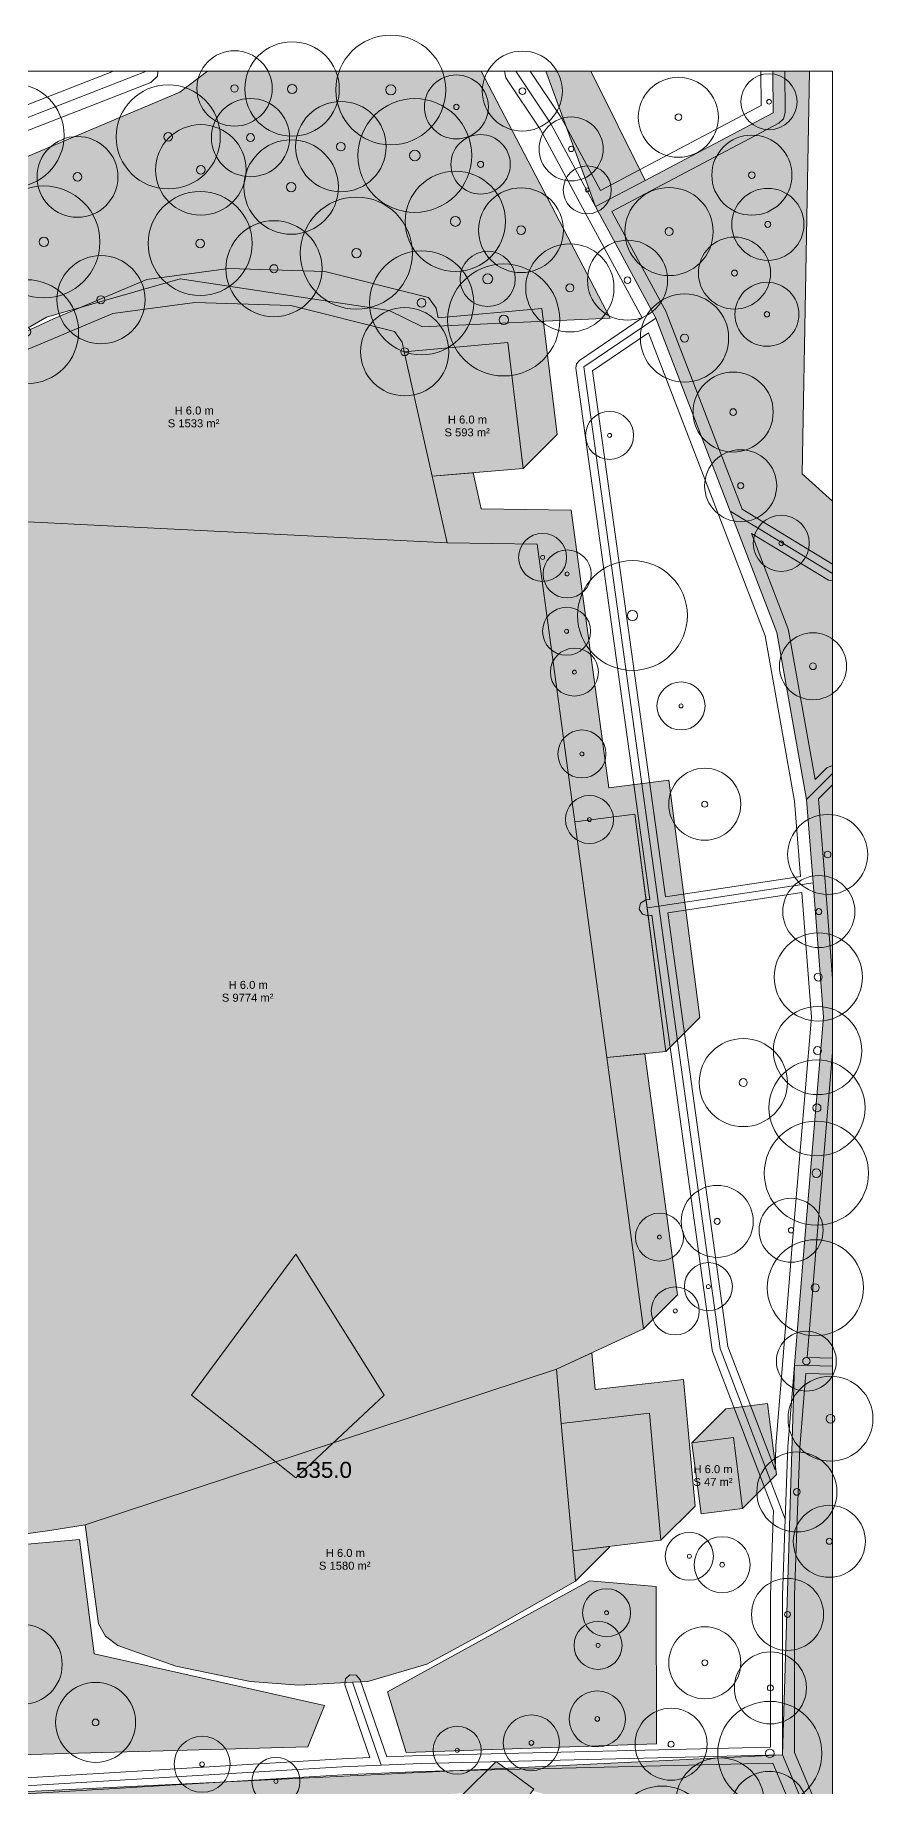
# Model space of a CAD drawing. Header units: metres. Extents: x -6 to 971, y -3 to 1031.
# Drawn here: x 865.2 to 969.8, y 808.4 to 1027.4 of the extents above; entities that cross this region are included whole.
import ezdxf

# ---------------------------------------------------------------- set-up
doc = ezdxf.new("R2010")
doc.units = ezdxf.units.M
doc.header["$MEASUREMENT"] = 0
for name, color, linetype, lineweight, true_color in [('TPX_BUILDING_AREAS_TEXT', 7, 'CONTINUOUS', 0, 0x000000), ('TPX_BUILDING_HEIGHTS_TEXT', 7, 'CONTINUOUS', 0, 0x000000), ('TPX_BUILDINGS', 7, 'CONTINUOUS', 0, 0x000000), ('TPX_BUILDINGS_HATCH', 7, 'CONTINUOUS', 0, 0xf0f0f0), ('TPX_BUILDINGS_SHADOWS_HATCH', 7, 'CONTINUOUS', 0, 0x000000), ('TPX_BUILDINGS_SHADOWS_OUTLINES', 7, 'CONTINUOUS', 0, 0x000000), ('TPX_CONTOUR_LINES_5M', 7, 'CONTINUOUS', 0, 0x969696), ('TPX_CONTOUR_LINES_5M_TEXT', 7, 'CONTINUOUS', 0, 0x000000), ('TPX_FRAME_PROJECT', 7, 'CONTINUOUS', 0, 0x000000), ('TPX_ROADS_AXES', 7, 'CONTINUOUS', 0, 0x323232), ('TPX_ROADS_CONTOURS', 7, 'CONTINUOUS', 0, 0x646464), ('TPX_VEGETATION_GREEN_SPACES', 7, 'CONTINUOUS', 0, 0x58ba48), ('TPX_VEGETATION_GREEN_SPACES_HATCH', 7, 'CONTINUOUS', 0, 0x58ba48), ('TPX_VEGETATION_TREES_INDIVIDUAL', 7, 'CONTINUOUS', 0, 0x136734)]:
    doc.layers.add(name, color=color, linetype=linetype, lineweight=lineweight, true_color=true_color)
doc.styles.add('TPX_TEXTE', font='arial.ttf')

# ---------------------------------------------------------------- blocks, each defined once
blk = doc.blocks.new('TREETR004_CR045')
at = {"layer": 'TPX_VEGETATION_TREES_INDIVIDUAL'}
for radius in [4.5, 0.375]:
    blk.add_circle((0, 0, 0.04), radius, dxfattribs=at)
blk = doc.blocks.new('TREETR006_CR069')
at = {"layer": 'TPX_VEGETATION_TREES_INDIVIDUAL'}
for radius in [6.86, 0.625]:
    blk.add_circle((0, 0, 0.04), radius, dxfattribs=at)
blk = doc.blocks.new('TREETR006_CR035')
at = {"layer": 'TPX_VEGETATION_TREES_INDIVIDUAL'}
for radius in [3.45, 0.625]:
    blk.add_circle((0, 0, 0.04), radius, dxfattribs=at)
blk = doc.blocks.new('TREETR004_CR050')
at = {"layer": 'TPX_VEGETATION_TREES_INDIVIDUAL'}
for radius in [5, 0.417]:
    blk.add_circle((0, 0, 0.04), radius, dxfattribs=at)
blk = doc.blocks.new('TREETR003_CR040')
at = {"layer": 'TPX_VEGETATION_TREES_INDIVIDUAL'}
for radius in [4, 0.333]:
    blk.add_circle((0, 0, 0.04), radius, dxfattribs=at)
blk = doc.blocks.new('TREETR005_CR053')
at = {"layer": 'TPX_VEGETATION_TREES_INDIVIDUAL'}
for radius in [5.3, 0.542]:
    blk.add_circle((0, 0, 0.04), radius, dxfattribs=at)
blk = doc.blocks.new('TREETR004_CR042')
at = {"layer": 'TPX_VEGETATION_TREES_INDIVIDUAL'}
for radius in [4.19, 0.417]:
    blk.add_circle((0, 0, 0.04), radius, dxfattribs=at)
blk = doc.blocks.new('TREETR006_CR063')
at = {"layer": 'TPX_VEGETATION_TREES_INDIVIDUAL'}
for radius in [6.27, 0.625]:
    blk.add_circle((0, 0, 0.04), radius, dxfattribs=at)
blk = doc.blocks.new('TREETR003_CR035')
at = {"layer": 'TPX_VEGETATION_TREES_INDIVIDUAL'}
for radius in [3.5, 0.292]:
    blk.add_circle((0, 0, 0.04), radius, dxfattribs=at)
blk = doc.blocks.new('TREETR004_CR037')
at = {"layer": 'TPX_VEGETATION_TREES_INDIVIDUAL'}
for radius in [3.71, 0.375]:
    blk.add_circle((0, 0, 0.04), radius, dxfattribs=at)
blk = doc.blocks.new('TREETR006_CR070')
at = {"layer": 'TPX_VEGETATION_TREES_INDIVIDUAL'}
for radius in [7, 0.583]:
    blk.add_circle((0, 0, 0.04), radius, dxfattribs=at)
blk = doc.blocks.new('TREETR005_CR065')
at = {"layer": 'TPX_VEGETATION_TREES_INDIVIDUAL'}
for radius in [6.5, 0.542]:
    blk.add_circle((0, 0, 0.04), radius, dxfattribs=at)
blk = doc.blocks.new('TREETR005_CR037')
at = {"layer": 'TPX_VEGETATION_TREES_INDIVIDUAL'}
for radius in [3.74, 0.458]:
    blk.add_circle((0, 0, 0.04), radius, dxfattribs=at)
blk = doc.blocks.new('TREETR005_CR051')
at = {"layer": 'TPX_VEGETATION_TREES_INDIVIDUAL'}
for radius in [5.05, 0.542]:
    blk.add_circle((0, 0, 0.04), radius, dxfattribs=at)
blk = doc.blocks.new('TREETR006_CR059')
at = {"layer": 'TPX_VEGETATION_TREES_INDIVIDUAL'}
for radius in [5.9, 0.583]:
    blk.add_circle((0, 0, 0.04), radius, dxfattribs=at)
blk = doc.blocks.new('TREETR005_CR060')
at = {"layer": 'TPX_VEGETATION_TREES_INDIVIDUAL'}
for radius in [6, 0.5]:
    blk.add_circle((0, 0, 0.04), radius, dxfattribs=at)
blk = doc.blocks.new('TREETR005_CR057')
at = {"layer": 'TPX_VEGETATION_TREES_INDIVIDUAL'}
for radius in [5.65, 0.542]:
    blk.add_circle((0, 0, 0.04), radius, dxfattribs=at)
blk = doc.blocks.new('TREETR003_CR030')
at = {"layer": 'TPX_VEGETATION_TREES_INDIVIDUAL'}
for radius in [3, 0.25]:
    blk.add_circle((0, 0, 0.04), radius, dxfattribs=at)
blk = doc.blocks.new('TREETR005_CR055')
at = {"layer": 'TPX_VEGETATION_TREES_INDIVIDUAL'}
for radius in [5.51, 0.5]:
    blk.add_circle((0, 0, 0.04), radius, dxfattribs=at)
blk = doc.blocks.new('TREETR007_CR071')
at = {"layer": 'TPX_VEGETATION_TREES_INDIVIDUAL'}
for radius in [7.11, 0.667]:
    blk.add_circle((0, 0, 0.04), radius, dxfattribs=at)
blk = doc.blocks.new('TREETR005_CR047')
at = {"layer": 'TPX_VEGETATION_TREES_INDIVIDUAL'}
for radius in [4.71, 0.458]:
    blk.add_circle((0, 0, 0.04), radius, dxfattribs=at)
blk = doc.blocks.new('TREETR005_CR049')
at = {"layer": 'TPX_VEGETATION_TREES_INDIVIDUAL'}
for radius in [4.89, 0.5]:
    blk.add_circle((0, 0, 0.04), radius, dxfattribs=at)

msp = doc.modelspace()

# ---------------------------------------------------------------- hatches: boundary and pattern name
at = {"layer": 'TPX_BUILDINGS_HATCH'}
for points in [[(853.49, 981.51), (852.95, 977.24), (853.43, 967.08), (916.65, 963.91), (914.79, 972.23), (911.3, 987.78), (911.03, 988.98), (910.09, 990.34), (897.15, 993.59), (885.14, 993.97), (874.89, 992.59), (863.24, 987.66), (858.29, 985.37), (853.49, 981.51)], [(924.25, 988.97), (911.3, 987.78), (914.79, 972.23), (926.15, 973.2), (924.25, 988.97)], [(847.38, 966.79), (842.76, 966.35), (849.5, 909.75), (850.11, 904.73), (850.7, 899.78), (859.02, 842.53), (859.54, 841.11), (860.74, 839.85), (862.55, 839.82), (867.06, 840.46), (871.44, 841.19), (930.3, 860.64), (941.16, 865.65), (936.59, 899.58), (932.6, 929.06), (927.91, 963.74), (916.65, 963.91), (853.43, 967.08), (847.38, 966.79)], [(940.1, 930.01), (932.6, 929.06), (936.59, 899.58), (943.96, 900.33), (941.63, 918.29), (940.1, 930.01)], [(930.3, 860.64), (871.44, 841.19), (873.11, 828.78), (874, 827.24), (875.54, 826.08), (882.77, 823.5), (892.07, 821.6), (898.13, 821.12), (904.85, 821.49), (906.75, 821.59), (914.11, 823.77), (914.56, 824.01), (921.77, 827.91), (932.7, 834.12), (932.35, 837.92), (930.91, 853.82), (930.3, 860.64)], [(941.92, 855.11), (930.91, 853.82), (932.35, 837.92), (943.36, 839.25), (941.92, 855.11)], [(952.42, 852.1), (947.22, 851.44), (948.36, 842.56), (953.55, 843.21), (952.42, 852.1)]]:
    msp.add_hatch(color=256, dxfattribs=at).paths.add_polyline_path(points)
at = {"layer": 'TPX_BUILDINGS_SHADOWS_HATCH'}
for points in [[(857.73, 985.75), (853.49, 981.51), (858.29, 985.37), (863.24, 987.66), (874.89, 992.59), (885.14, 993.97), (897.15, 993.59), (910.09, 990.34), (911.03, 988.98), (911.3, 987.78), (924.25, 988.97), (926.15, 973.2), (930.39, 977.44), (928.5, 993.21), (915.54, 992.03), (915.28, 993.23), (914.33, 994.59), (901.39, 997.84), (889.38, 998.22), (879.14, 996.83), (867.49, 991.91), (862.53, 989.62), (857.73, 985.75)], [(919.89, 972.67), (914.79, 972.23), (916.65, 963.91), (927.91, 963.74), (932.6, 929.06), (940.1, 930.01), (943.96, 900.33), (948.21, 904.57), (944.34, 934.25), (936.84, 933.3), (932.15, 967.98), (920.9, 968.16), (919.89, 972.67)], [(941.34, 900.06), (936.59, 899.58), (941.16, 865.65), (945.41, 869.9), (941.34, 900.06)], [(934.74, 862.69), (930.3, 860.64), (930.91, 853.82), (941.92, 855.11), (943.36, 839.25), (947.61, 843.5), (946.16, 859.35), (935.16, 858.07), (934.74, 862.69)], [(951.46, 855.68), (947.22, 851.44), (952.42, 852.1), (953.55, 843.21), (957.79, 847.46), (956.66, 856.34), (951.46, 855.68)], [(936.93, 838.47), (932.35, 837.92), (932.7, 834.12), (936.94, 838.36), (936.93, 838.47)], [(918.8, 797.99), (915.24, 793.26), (919.48, 797.5), (927.48, 808.15), (922.76, 811.58), (918.51, 807.33), (923.24, 803.91), (918.8, 797.99)]]:
    msp.add_hatch(color=256, dxfattribs=at).paths.add_polyline_path(points)
at = {"layer": 'TPX_VEGETATION_GREEN_SPACES_HATCH'}
h = msp.add_hatch(color=256, dxfattribs=at)
h.paths.add_polyline_path([(800.84, 804.75), (718.07, 601.77), (729.94, 577.31), (745.19, 549.45), (750.25, 530.28), (756.51, 518.82), (763.82, 511.06), (776.15, 502.97), (791.61, 496.59), (804.59, 494.54), (816.07, 494.02), (844.04, 493.08), (859.86, 489.78), (873.46, 484.31), (883.43, 478.59), (902.97, 456.75), (909.21, 445.14), (912.43, 435.93), (918.11, 411.61), (930.15, 391.51), (964.78, 393.09), (964.78, 402.06), (953.42, 401.99), (935.38, 401.89), (935.3, 414.92), (954.13, 415.02), (964.78, 415.07), (964.78, 439.71), (963.21, 439.73), (944.43, 439.97), (924.44, 440.23), (924.6, 452.73), (944.17, 452.48), (962.75, 452.25), (964.78, 452.22), (964.78, 466.93), (949.61, 467.07), (949.93, 500.54), (964.78, 500.39), (964.78, 513.06), (951.24, 513.16), (951.5, 548.71), (964.78, 548.61), (964.78, 565.3), (952.32, 565.37), (952.64, 598.52), (964.78, 598.36), (964.78, 656.57), (964.48, 650.55), (956.99, 640.17), (942.89, 631.01), (928.84, 626.88), (912.11, 627.81), (896.07, 629.96), (880.74, 638.16), (872.23, 649.11), (867.7, 664.25), (867.9, 767.26), (873.35, 766.63), (873.52, 784.63), (880.53, 785.73), (884.63, 790.33), (887.93, 794.4), (892.34, 797.56), (898.83, 801.71), (907.78, 805.84), (917.21, 807.56), (927.3, 807.93), (935.4, 805.67), (942.14, 802.09), (947.66, 798.01), (951.84, 793.96), (959.53, 784.2), (964.78, 774.65), (964.78, 969.11), (960.99, 972.53), (961.92, 1022.85), (957.31, 1022.85), (957.38, 1017.67), (941.38, 1009.21), (934.59, 1022.85), (929, 1022.85), (935.19, 1005.95), (942.71, 991.99), (951.99, 967.87), (957.82, 952.7), (961.54, 931.83), (962.35, 921.42), (963.65, 904.63), (961.28, 876.48), (960.03, 861.11), (959.45, 842.38), (958.53, 812.41), (800.84, 804.75)])
h.paths.add_polyline_path([(766.29, 519.99), (766.63, 564.73), (790.02, 564.55), (816.47, 564.36), (816.56, 575.68), (786.21, 575.92), (786.55, 620.29), (816.91, 620.06), (890.16, 619.49), (889.27, 504.24), (815.75, 504.82), (815.86, 519.61), (789.93, 519.81), (766.29, 519.99)], flags=16)
h.paths.add_polyline_path([(811.67, 672.43), (835.32, 672.46), (860.8, 672.5), (860.87, 630.36), (835.81, 630.32), (811.74, 630.27), (811.67, 672.43)], flags=16)
h.paths.add_polyline_path([(833.74, 723.22), (858.8, 723.31), (858.96, 686.05), (833.89, 685.96), (833.74, 723.22)], flags=16)
h.paths.add_polyline_path([(902.59, 466.12), (902.86, 501.53), (923.06, 501.37), (942.53, 501.22), (942.25, 465.8), (922.79, 465.95), (902.59, 466.12)], flags=16)
h.paths.add_polyline_path([(908.74, 514.98), (909.29, 549.74), (928.56, 549.45), (945.55, 549.19), (945.01, 514.41), (928.23, 514.67), (908.74, 514.98)], flags=16)
for points in [[(788.05, 978.15), (785.48, 972.1), (800.44, 939.01), (806.91, 916.96), (809.67, 904.06), (848.28, 909.37), (840.54, 968.1), (850.95, 969.19), (851.25, 983.19), (866.64, 992.11), (883.32, 996.93), (909.4, 992.95), (913.59, 990.92), (937.02, 992), (920.89, 1022.85), (886.74, 1022.85), (883.29, 1020.23), (822.29, 994.48), (788.05, 978.15)], [(809.59, 832.92), (805.83, 810.83), (899.27, 813.43), (901.34, 818.58), (872.57, 825.04), (870.73, 839.32), (858.19, 838.21), (848.84, 901.37), (812.37, 893.35), (810.6, 890.9), (811.58, 854.01), (809.59, 832.92)], [(934.43, 834.17), (909.22, 820.28), (911.53, 812.71), (942.8, 813.79), (942.77, 833.45), (934.43, 834.17)]]:
    msp.add_hatch(color=256, dxfattribs=at).paths.add_polyline_path(points)

# ---------------------------------------------------------------- linework, layer by layer
at = {"layer": 'TPX_BUILDINGS', "elevation": 0.04}
for points in [[(853.49, 981.51), (852.95, 977.24), (853.43, 967.08), (916.65, 963.91), (914.79, 972.23), (911.3, 987.78), (911.03, 988.98), (910.09, 990.34), (897.15, 993.59), (885.14, 993.97), (874.89, 992.59), (863.24, 987.66), (858.29, 985.37)], [(924.25, 988.97), (911.3, 987.78), (914.79, 972.23), (926.15, 973.2)], [(847.38, 966.79), (842.76, 966.35), (849.5, 909.75), (850.11, 904.73), (850.7, 899.78), (859.02, 842.53), (859.54, 841.11), (860.74, 839.85), (862.55, 839.82), (867.06, 840.46), (871.44, 841.19), (930.3, 860.64), (941.16, 865.65), (936.59, 899.58), (932.6, 929.06), (927.91, 963.74), (916.65, 963.91), (853.43, 967.08)], [(940.1, 930.01), (932.6, 929.06), (936.59, 899.58), (943.96, 900.33), (941.63, 918.29)], [(930.3, 860.64), (871.44, 841.19), (873.11, 828.78), (874, 827.24), (875.54, 826.08), (882.77, 823.5), (892.07, 821.6), (898.13, 821.12), (904.85, 821.49), (906.75, 821.59), (914.11, 823.77), (914.56, 824.01), (921.77, 827.91), (932.7, 834.12), (932.35, 837.92), (930.91, 853.82)], [(941.92, 855.11), (930.91, 853.82), (932.35, 837.92), (943.36, 839.25)], [(952.42, 852.1), (947.22, 851.44), (948.36, 842.56), (953.55, 843.21)]]:
    msp.add_lwpolyline(points, close=True, dxfattribs=at)
at = {"layer": 'TPX_BUILDINGS_SHADOWS_OUTLINES', "elevation": 0.04}
for points in [[(857.73, 985.75), (853.49, 981.51), (858.29, 985.37), (863.24, 987.66), (874.89, 992.59), (885.14, 993.97), (897.15, 993.59), (910.09, 990.34), (911.03, 988.98), (911.3, 987.78), (924.25, 988.97), (926.15, 973.2), (930.39, 977.44), (928.5, 993.21), (915.54, 992.03), (915.28, 993.23), (914.33, 994.59), (901.39, 997.84), (889.38, 998.22), (879.14, 996.83), (867.49, 991.91), (862.53, 989.62)], [(919.89, 972.67), (914.79, 972.23), (916.65, 963.91), (927.91, 963.74), (932.6, 929.06), (940.1, 930.01), (943.96, 900.33), (948.21, 904.57), (944.34, 934.25), (936.84, 933.3), (932.15, 967.98), (920.9, 968.16)], [(941.34, 900.06), (936.59, 899.58), (941.16, 865.65), (945.41, 869.9)], [(934.74, 862.69), (930.3, 860.64), (930.91, 853.82), (941.92, 855.11), (943.36, 839.25), (947.61, 843.5), (946.16, 859.35), (935.16, 858.07)], [(951.46, 855.68), (947.22, 851.44), (952.42, 852.1), (953.55, 843.21), (957.79, 847.46), (956.66, 856.34)], [(936.93, 838.47), (932.35, 837.92), (932.7, 834.12), (936.94, 838.36)], [(918.8, 797.99), (915.24, 793.26), (919.48, 797.5), (927.48, 808.15), (922.76, 811.58), (918.51, 807.33), (923.24, 803.91)]]:
    msp.add_lwpolyline(points, close=True, dxfattribs=at)
at = {"layer": 'TPX_CONTOUR_LINES_5M', "elevation": 0.05}
msp.add_lwpolyline([(897.78, 874.99), (884.72, 857.39), (897.78, 847.04), (908.8, 857.39), (897.78, 874.99)], dxfattribs=at)
at = {"layer": 'TPX_FRAME_PROJECT', "elevation": 0}
msp.add_lwpolyline([(0, 0), (964.78, 0), (964.78, 1022.85), (0, 1022.85)], close=True, dxfattribs=at)
at = {"layer": 'TPX_ROADS_AXES', "elevation": 0.03}
for points in [[(777.26, 980.7), (815.94, 998.21), (879.13, 1022.85)], [(925.23, 1022.85), (929.57, 1016.37), (935.19, 1005.95), (942.71, 991.99), (951.99, 967.87), (957.82, 952.7), (961.54, 931.83), (962.35, 921.42), (963.65, 904.63), (961.28, 876.48), (960.03, 861.11), (959.2, 850.93), (958.88, 841.89), (958.54, 832.35), (958.53, 812.41), (964.78, 797.56)], [(957.31, 1022.85), (957.38, 1017.67), (941.38, 1009.21), (935.19, 1005.95)], [(933.73, 985.89), (942.71, 991.99)], [(958.88, 841.89), (950.73, 863.2), (943.07, 918.51), (933.73, 985.89)], [(951.99, 967.87), (964.78, 960.09)], [(964.78, 935.07), (961.54, 931.83)], [(941.63, 918.29), (943.07, 918.51), (962.35, 921.42)], [(960.03, 861.11), (964.78, 860.99)], [(908.4, 811.13), (904.85, 821.49)], [(800.84, 804.75), (903.56, 810.93), (908.4, 811.13), (913.42, 811.33), (958.53, 812.41)]]:
    msp.add_lwpolyline(points, dxfattribs=at)
at = {"layer": 'TPX_ROADS_CONTOURS', "elevation": 0.03}
for points in [[(964.78, 801.43), (960.03, 812.71), (960.04, 832.32), (960.38, 841.83), (960.7, 850.84), (961.45, 860.07), (964.76, 859.99), (964.78, 860), (964.78, 861.99), (961.61, 862.07), (962.78, 876.36), (964.78, 900.2), (964.78, 909.45), (963.85, 921.53), (963.04, 931.91), (964.78, 933.65), (964.78, 936.07), (964.07, 935.77), (962.62, 934.32), (959.29, 952.97), (959.22, 953.24), (954.67, 965.06), (964.26, 959.23), (964.78, 959.15), (964.78, 961.26), (953.5, 968.12), (944.11, 992.52), (944.03, 992.7), (937.23, 1005.32), (942.08, 1007.89), (958.08, 1016.35), (958.67, 1016.91), (958.88, 1017.69), (958.81, 1022.85), (955.82, 1022.85), (955.81, 1022.83), (955.87, 1018.57), (940.68, 1010.54), (935.81, 1007.97), (930.89, 1017.09), (930.81, 1017.21), (927.03, 1022.85), (923.82, 1022.85), (923.98, 1022.02), (928.28, 1015.6), (933.87, 1005.23), (940.99, 992.02), (933.17, 986.71), (932.82, 986.29), (932.74, 985.75), (941.95, 919.35), (941.48, 919.28), (940.82, 918.88), (940.64, 918.14), (941.03, 917.48), (941.78, 917.3), (942.22, 917.37), (949.74, 863.06), (949.8, 862.84), (957.41, 842.92), (957.38, 841.94), (957.04, 832.4), (957.04, 832.35), (957.03, 813.37), (913.4, 812.33), (909.11, 812.16), (905.79, 821.81), (905.28, 822.38), (904.52, 822.43), (903.95, 821.92), (903.9, 821.16), (907.02, 812.08), (903.5, 811.93), (802.57, 805.86)], [(817.7, 997.29), (879.67, 1021.45), (880.5, 1022.25), (880.51, 1022.85), (875, 1022.85), (816.7, 1000.12)], [(802.07, 803.82), (903.61, 809.94), (908.44, 810.13), (913.45, 810.33), (957.34, 811.38), (963.4, 796.98)]]:
    msp.add_lwpolyline(points, dxfattribs=at)
for points in [[(934.81, 985.41), (941.8, 990.16), (950.59, 967.33), (956.36, 952.3), (960.05, 931.64), (960.79, 922.19), (943.93, 919.65)], [(944.2, 917.66), (960.94, 920.19), (962.14, 904.64), (959.79, 876.61), (958.53, 861.23), (957.71, 851.05), (957.7, 850.98), (957.6, 848.04), (951.71, 863.45)]]:
    msp.add_lwpolyline(points, close=True, dxfattribs=at)
at = {"layer": 'TPX_VEGETATION_GREEN_SPACES', "elevation": 0}
for points in [[(788.05, 978.15), (785.48, 972.1), (800.44, 939.01), (806.91, 916.96), (809.67, 904.06), (848.28, 909.37), (840.54, 968.1), (850.95, 969.19), (851.25, 983.19), (866.64, 992.11), (883.32, 996.93), (909.4, 992.95), (913.59, 990.92), (937.02, 992), (920.89, 1022.85), (886.74, 1022.85), (883.29, 1020.23), (822.29, 994.48)], [(809.59, 832.92), (805.83, 810.83), (899.27, 813.43), (901.34, 818.58), (872.57, 825.04), (870.73, 839.32), (858.19, 838.21), (848.84, 901.37), (812.37, 893.35), (810.6, 890.9), (811.58, 854.01)], [(934.43, 834.17), (909.22, 820.28), (911.53, 812.71), (942.8, 813.79), (942.77, 833.45)]]:
    msp.add_lwpolyline(points, close=True, dxfattribs=at)
msp.add_lwpolyline([(964.78, 774.65), (964.78, 969.11), (960.99, 972.53), (961.92, 1022.85), (957.31, 1022.85), (957.38, 1017.67), (941.38, 1009.21), (934.59, 1022.85), (929, 1022.85), (935.19, 1005.95), (942.71, 991.99), (951.99, 967.87), (957.82, 952.7), (961.54, 931.83), (962.35, 921.42), (963.65, 904.63), (961.28, 876.48), (960.03, 861.11), (959.45, 842.38), (958.53, 812.41), (800.84, 804.75)], dxfattribs=at)

# ---------------------------------------------------------------- block references
at = {"layer": 'TPX_VEGETATION_TREES_INDIVIDUAL'}
for name, p in [('TREETR006_CR069', (909.62, 1020.52, 0.04)), ('TREETR005_CR047', (890.11, 1020.71, 0.04)), ('TREETR006_CR059', (897.29, 1020.64, 0.04)), ('TREETR004_CR050', (926.05, 1020.37, 0.04)), ('TREETR005_CR065', (862.32, 1014.84, 0.04)), ('TREETR005_CR065', (881.83, 1014.65, 0.04)), ('TREETR003_CR040', (917.81, 1018.4, 0.04)), ('TREETR004_CR050', (945.53, 1017.11, 0.04)), ('TREETR003_CR035', (956.85, 1019.05, 0.04)), ('TREETR005_CR049', (892.1, 1014.56, 0.04)), ('TREETR005_CR057', (903.39, 1013.43, 0.04)), ('TREETR007_CR071', (912.62, 1012.32, 0.04)), ('TREETR005_CR057', (885.9, 1010.53, 0.04)), ('TREETR003_CR040', (932.14, 1013.15, 0.04)), ('TREETR005_CR051', (870.49, 1009.65, 0.04)), ('TREETR006_CR059', (897.18, 1008.38, 0.04)), ('TREETR004_CR037', (920.83, 1011.22, 0.04)), ('TREETR004_CR050', (954.71, 1009.87, 0.04)), ('TREETR006_CR063', (917.68, 1004.09, 0.04)), ('TREETR003_CR030', (934.15, 1008.03, 0.04)), ('TREETR006_CR070', (866.3, 1001.52, 0.04)), ('TREETR005_CR065', (885.81, 1001.33, 0.04)), ('TREETR005_CR053', (925.88, 1002.99, 0.04)), ('TREETR005_CR055', (944.37, 1002.82, 0.04)), ('TREETR004_CR045', (956.7, 1003.72, 0.04)), ('TREETR006_CR070', (905.32, 1000.12, 0.04)), ('TREETR005_CR060', (895.03, 998.18, 0.04)), ('TREETR005_CR055', (931.98, 995.78, 0.04)), ('TREETR004_CR050', (939.18, 996.74, 0.04)), ('TREETR004_CR045', (952.54, 997.63, 0.04)), ('TREETR005_CR055', (873.42, 994.3, 0.04)), ('TREETR005_CR065', (913.47, 993.91, 0.04)), ('TREETR006_CR070', (923.72, 991.77, 0.04)), ('TREETR006_CR035', (921.72, 996.9, 0.04)), ('TREETR005_CR065', (864.14, 990.3, 0.04)), ('TREETR003_CR040', (956.59, 992.48, 0.04)), ('TREETR005_CR055', (946.3, 989.51, 0.04)), ('TREETR005_CR055', (911.36, 987.8, 0.04)), ('TREETR004_CR050', (952.37, 980.26, 0.04)), ('TREETR003_CR030', (936.94, 977.34, 0.04)), ('TREETR004_CR045', (953.31, 971.05, 0.04)), ('TREETR003_CR035', (958.38, 963.85, 0.04)), ('TREETR003_CR030', (928.58, 962.09, 0.04)), ('TREETR003_CR030', (931.64, 960.02, 0.04)), ('TREETR006_CR069', (939.8, 954.83, 0.04)), ('TREETR003_CR030', (931.57, 952.86, 0.04)), ('TREETR004_CR042', (962.34, 948.48, 0.04)), ('TREETR003_CR030', (932.55, 947.75, 0.04)), ('TREETR003_CR030', (945.86, 943.53, 0.04)), ('TREETR003_CR030', (933.48, 937.52, 0.04)), ('TREETR004_CR045', (948.82, 931.24, 0.04)), ('TREETR003_CR030', (934.43, 929.33, 0.04)), ('TREETR004_CR050', (964.17, 924.96, 0.04)), ('TREETR004_CR045', (963.07, 917.82, 0.04)), ('TREETR005_CR055', (963, 909.64, 0.04)), ('TREETR005_CR055', (962.91, 900.45, 0.04)), ('TREETR005_CR055', (953.63, 896.45, 0.04)), ('TREETR005_CR060', (962.84, 893.29, 0.04)), ('TREETR005_CR065', (962.76, 885.12, 0.04)), ('TREETR004_CR045', (950.38, 879.1, 0.04)), ('TREETR003_CR040', (959.61, 877.99, 0.04)), ('TREETR003_CR030', (943.17, 877.13, 0.04)), ('TREETR005_CR060', (962.63, 870.81, 0.04)), ('TREETR003_CR030', (949.28, 870.94, 0.04)), ('TREETR003_CR030', (945.14, 867.91, 0.04)), ('TREETR005_CR037', (961.51, 861.63, 0.04)), ('TREETR005_CR053', (964.53, 854.44, 0.04)), ('TREETR004_CR050', (960.33, 845.28, 0.04)), ('TREETR004_CR045', (964.38, 839.11, 0.04)), ('TREETR003_CR030', (946.9, 837.24, 0.04)), ('TREETR003_CR035', (951, 836.18, 0.04)), ('TREETR004_CR045', (959.16, 829.97, 0.04)), ('TREETR003_CR030', (936.56, 830.18, 0.04)), ('TREETR004_CR050', (863.58, 823.72, 0.04)), ('TREETR003_CR030', (935.5, 826.1, 0.04)), ('TREETR004_CR045', (948.83, 823.93, 0.04)), ('TREETR004_CR045', (957.02, 820.79, 0.04)), ('TREETR004_CR050', (872.76, 816.48, 0.04)), ('TREETR003_CR035', (935.41, 816.91, 0.04)), ('TREETR005_CR065', (956.94, 812.61, 0.04)), ('TREETR003_CR035', (927.17, 813.92, 0.04)), ('TREETR004_CR045', (944.62, 813.75, 0.04)), ('TREETR003_CR035', (886.06, 811.24, 0.04)), ('TREETR003_CR030', (917.91, 812.99, 0.04)), ('TREETR003_CR030', (895.28, 809.11, 0.04)), ('TREETR005_CR055', (950.72, 806.54, 0.04)), ('TREETR005_CR049', (956.87, 805.46, 0.04)), ('TREETR005_CR060', (943.49, 802.52, 0.04))]:
    msp.add_blockref(name, p, dxfattribs=at)

# ---------------------------------------------------------------- texts
at = {"layer": 'TPX_BUILDING_AREAS_TEXT', "style": 'TPX_TEXTE'}
for s, p in [('S 1533 m²', (881.77, 978.35, 0.05)), ('S 593 m²', (916.32, 977.22, 0.05)), ('S 9774 m²', (888.52, 906.56, 0.05)), ('S 47 m²', (947.41, 846.03, 0.05)), ('S 1580 m²', (900.65, 835.56, 0.05))]:
    msp.add_text(s, height=1, dxfattribs=at).set_placement(p)
at = {"layer": 'TPX_BUILDING_HEIGHTS_TEXT', "style": 'TPX_TEXTE'}
for p in [(882.62, 979.95, 0.05), (916.75, 978.82, 0.05), (889.37, 908.16, 0.05), (947.41, 847.63, 0.05), (901.5, 837.16, 0.05)]:
    msp.add_text('H 6.0 m', height=1, dxfattribs=at).set_placement(p)
at = {"layer": 'TPX_CONTOUR_LINES_5M_TEXT', "style": 'TPX_TEXTE'}
msp.add_text('535.0', height=2, dxfattribs=at).set_placement((897.78, 847.04, 0.05))

doc.saveas('drawing.dxf')
